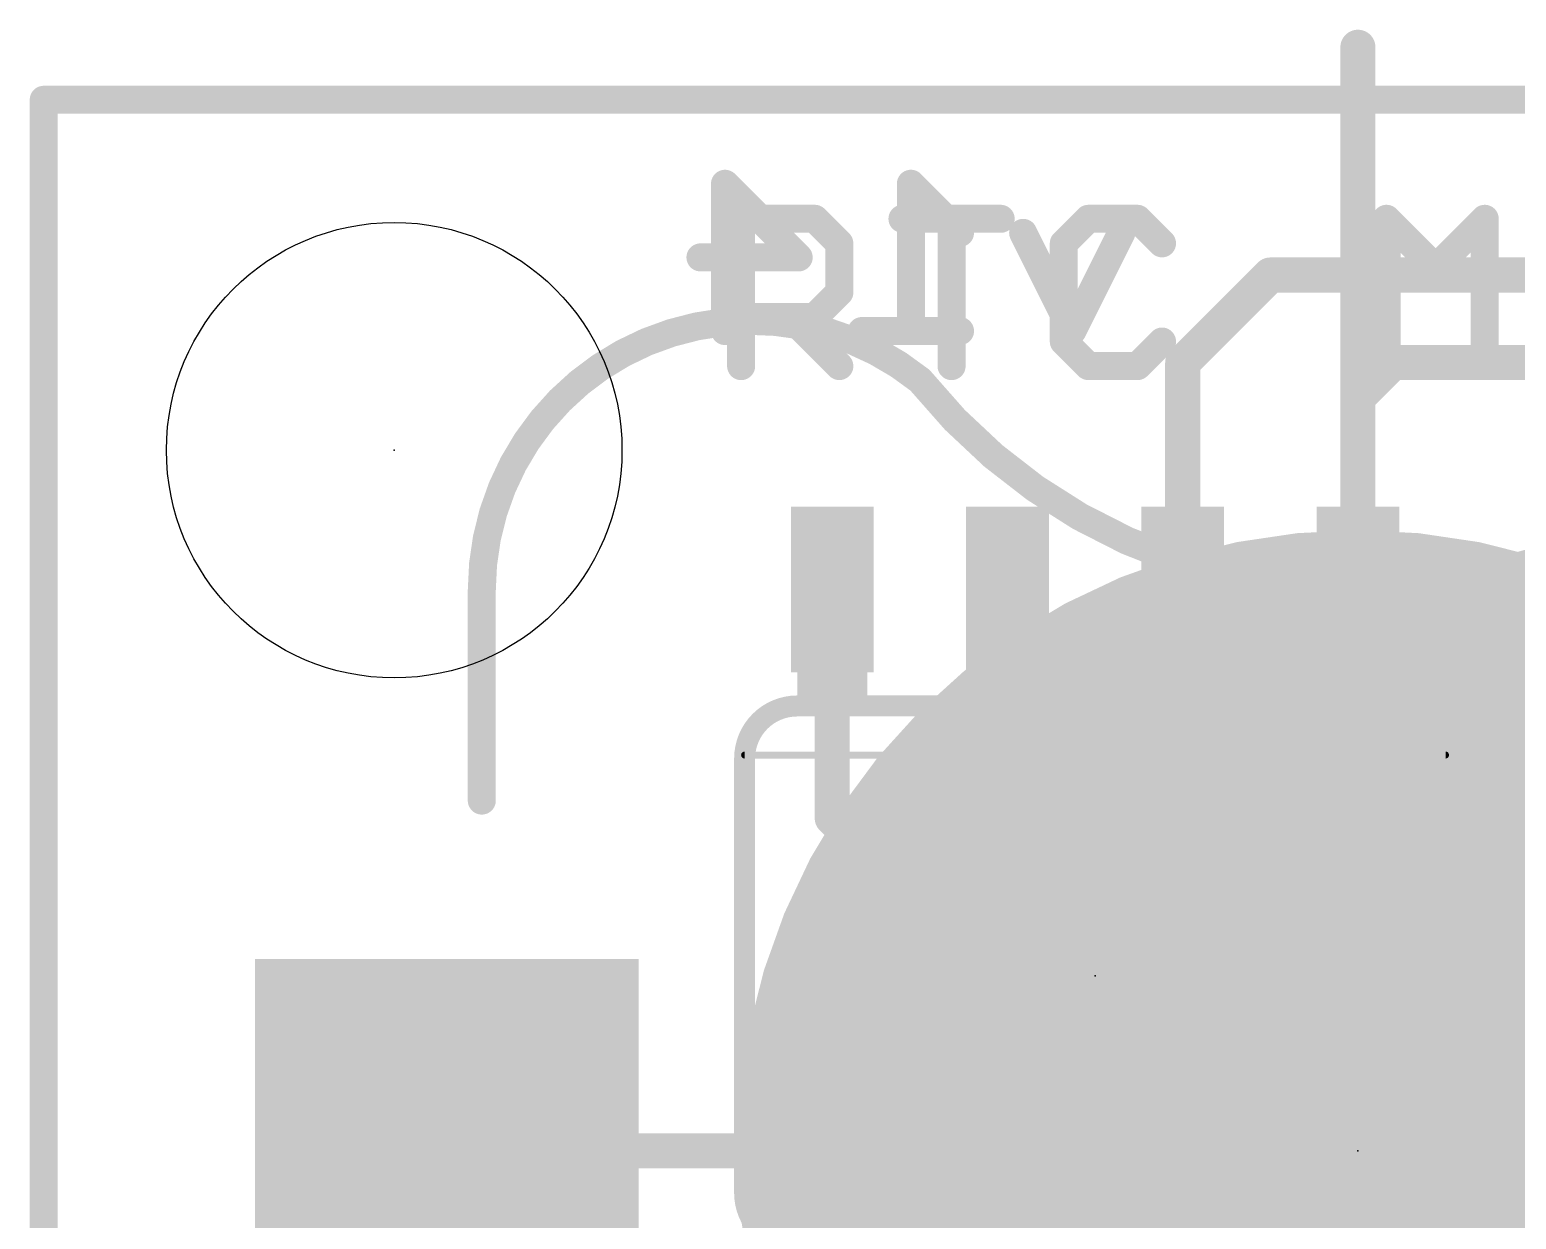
# Model space of a CAD drawing. Extents: x 0 to 108, y -18 to 20.
# Drawn here: x -0.1 to 10.67, y 10.93 to 19.56 of the extents above; entities that cross this region are included whole.
import ezdxf

# ---------------------------------------------------------------- set-up
doc = ezdxf.new("R2010")
doc.units = 0
for name, color, linetype in [('1', 12, 'CONTINUOUS'), ('16', 132, 'CONTINUOUS'), ('17', 110, 'CONTINUOUS'), ('18', 110, 'CONTINUOUS'), ('20', 53, 'CONTINUOUS'), ('21', 41, 'CONTINUOUS'), ('22', 40, 'CONTINUOUS'), ('23', 53, 'CONTINUOUS'), ('24', 53, 'CONTINUOUS'), ('51', 53, 'CONTINUOUS')]:
    doc.layers.add(name, color=color, linetype=linetype)

# ---------------------------------------------------------------- blocks, each defined once
blk = doc.blocks.new('PIE')
at = {"const_width": 0.5}
blk.add_lwpolyline([(0, -0.25, 1), (0, 0.25, 1), (0, -0.25)], format="xyb", dxfattribs=at)
blk = doc.blocks.new('SQUAREP')
blk.add_solid([(-0.5, -0.5), (0.5, -0.5), (-0.5, 0.5), (0.5, 0.5)])
blk = doc.blocks.new('RECT')
blk.add_solid([(-0.5, -0.5), (0.5, -0.5), (-0.5, 0.5), (0.5, 0.5)])
blk = doc.blocks.new('ROUNDV')
at = {"const_width": 0.5}
blk.add_lwpolyline([(0, -0.25, 1), (0, 0.25, 1), (0, -0.25)], format="xyb", dxfattribs=at)

msp = doc.modelspace()

# ---------------------------------------------------------------- linework, layer by layer
at = {"layer": '1'}
for points, const_width in [([(0, 19.05), (0, 0)], 0.2032), ([(19.05, 19.05), (0, 19.05)], 0.2032), ([(8.255, 17.145), (8.89, 17.78)], 0.254), ([(8.89, 17.78), (13.335, 17.78)], 0.254), ([(8.255, 15.5), (8.255, 17.145)], 0.254), ([(9.525, 16.891), (9.779, 17.145)], 0.254), ([(9.779, 17.145), (11.176, 17.145)], 0.254), ([(9.525, 15.5), (9.525, 16.891)], 0.254), ([(5.715, 15.5), (5.715, 13.843)], 0.254), ([(6.985, 15.5), (6.985, 14.224)], 0.254), ([(8.255, 15.5), (8.255, 15.367)], 0.254), ([(6.985, 14.224), (7.366, 13.843)], 0.254), ([(5.715, 13.843), (6.223, 13.335)], 0.254), ([(7.366, 13.843), (7.366, 11.938)], 0.254), ([(7.366, 11.938), (6.858, 11.43)], 0.254), ([(6.858, 11.43), (2.921, 11.43)], 0.254)]:
    msp.add_lwpolyline(points, dxfattribs=dict(at, const_width=const_width))
for points, const_width in [([(0.0508, 19.05, 1), (-0.0508, 19.05)], 0.1016), ([(0, 19.1008, 1), (0, 18.9992)], 0.1016), ([(8.89, 17.8435, 1), (8.89, 17.7165)], 0.127), ([(8.9349, 17.7351, 1), (8.8451, 17.8249)], 0.127), ([(8.3185, 17.145, 1), (8.1915, 17.145)], 0.127), ([(8.2101, 17.1899, 1), (8.2999, 17.1001)], 0.127), ([(9.779, 17.2085, 1), (9.779, 17.0815)], 0.127), ([(9.8239, 17.1001, 1), (9.7341, 17.1899)], 0.127), ([(9.5885, 16.891, 1), (9.4615, 16.891)], 0.127), ([(9.4801, 16.9359, 1), (9.5699, 16.8461)], 0.127), ([(5.7785, 15.5, 1), (5.6515, 15.5)], 0.127), ([(7.0485, 15.5, 1), (6.9215, 15.5)], 0.127), ([(8.3185, 15.5, 1), (8.1915, 15.5)], 0.127), ([(8.1915, 15.5, 1), (8.3185, 15.5)], 0.127), ([(9.4615, 15.5, 1), (9.5885, 15.5)], 0.127), ([(8.1915, 15.367, 1), (8.3185, 15.367)], 0.127), ([(7.0299, 14.2689, 1), (6.9401, 14.1791)], 0.127), ([(6.9215, 14.224, 1), (7.0485, 14.224)], 0.127), ([(5.7599, 13.8879, 1), (5.6701, 13.7981)], 0.127), ([(5.6515, 13.843, 1), (5.7785, 13.843)], 0.127), ([(7.4295, 13.843, 1), (7.3025, 13.843)], 0.127), ([(7.3211, 13.7981, 1), (7.4109, 13.8879)], 0.127), ([(6.1781, 13.2901, 1), (6.2679, 13.3799)], 0.127), ([(7.3025, 11.938, 1), (7.4295, 11.938)], 0.127), ([(7.4109, 11.8931, 1), (7.3211, 11.9829)], 0.127), ([(2.921, 11.4935, 1), (2.921, 11.3665)], 0.127), ([(6.8131, 11.4749, 1), (6.9029, 11.3851)], 0.127), ([(6.858, 11.3665, 1), (6.858, 11.4935)], 0.127)]:
    msp.add_lwpolyline(points, format="xyb", dxfattribs=dict(at, const_width=const_width))
at = {"layer": '16'}
for points, const_width in [([(0, 0), (0, 19.05)], 0.2032), ([(0, 19.05), (19.05, 19.05)], 0.2032), ([(4.9379, 17.3736), (4.9379, 18.4413)], 0.2032), ([(4.9379, 18.4413), (5.4717, 17.9075)], 0.2032), ([(6.6411, 18.0854), (6.2852, 18.4413)], 0.2032), ([(6.2852, 18.4413), (6.2852, 17.3736)], 0.2032), ([(7.4546, 17.3736), (7.0987, 18.0854)], 0.2032), ([(7.8105, 18.0854), (7.4546, 17.3736)], 0.2032), ([(5.4717, 17.9075), (4.7599, 17.9075)], 0.2032), ([(6.6411, 17.3736), (5.9293, 17.3736)], 0.2032), ([(8.128, 11.43), (6.223, 13.335)], 0.254), ([(9.525, 11.43), (8.128, 11.43)], 0.254)]:
    msp.add_lwpolyline(points, dxfattribs=dict(at, const_width=const_width))
for points, const_width in [([(0.0508, 19.05, 1), (-0.0508, 19.05)], 0.1016), ([(0, 19.1008, 1), (0, 18.9992)], 0.1016), ([(4.9738, 18.4772, 1), (4.9019, 18.4054)], 0.1016), ([(4.9886, 18.4413, 1), (4.8871, 18.4413)], 0.1016), ([(6.3211, 18.4772, 1), (6.2493, 18.4054)], 0.1016), ([(6.336, 18.4413, 1), (6.2344, 18.4413)], 0.1016), ([(6.6052, 18.0495, 1), (6.677, 18.1213)], 0.1016), ([(7.1441, 18.1081, 1), (7.0533, 18.0627)], 0.1016), ([(7.8559, 18.0627, 1), (7.7651, 18.1081)], 0.1016), ([(4.7599, 17.9583, 1), (4.7599, 17.8567)], 0.1016), ([(5.4358, 17.8715, 1), (5.5076, 17.9434)], 0.1016), ([(5.4717, 17.8567, 1), (5.4717, 17.9583)], 0.1016), ([(5.9293, 17.4244, 1), (5.9293, 17.3228)], 0.1016), ([(6.6411, 17.3228, 1), (6.6411, 17.4244)], 0.1016), ([(4.8871, 17.3736, 1), (4.9886, 17.3736)], 0.1016), ([(6.2344, 17.3736, 1), (6.336, 17.3736)], 0.1016), ([(7.4092, 17.3963, 1), (7.5, 17.3509)], 0.1016), ([(7.4092, 17.3509, 1), (7.5, 17.3963)], 0.1016), ([(6.2679, 13.3799, 1), (6.1781, 13.2901)], 0.127), ([(8.128, 11.4935, 1), (8.128, 11.3665)], 0.127), ([(8.0831, 11.3851, 1), (8.1729, 11.4749)], 0.127), ([(9.525, 11.3665, 1), (9.525, 11.4935)], 0.127)]:
    msp.add_lwpolyline(points, format="xyb", dxfattribs=dict(at, const_width=const_width))
at = {"layer": '20', "const_width": 0.2032}
for points in [[(19.05, 19.05), (0, 19.05)], [(0, 19.05), (0, 0)]]:
    msp.add_lwpolyline(points, dxfattribs=at)
at = {"layer": '20', "const_width": 0.1016}
for points in [[(0, 19.1008, 1), (0, 18.9992)], [(0.0508, 19.05, 1), (-0.0508, 19.05)]]:
    msp.add_lwpolyline(points, format="xyb", dxfattribs=at)
at = {"layer": '20'}
msp.add_circle((2.54, 16.51), 1.651, dxfattribs=at)
at = {"layer": '21'}
for points, const_width in [([(5.0546, 17.1196), (5.0546, 18.1873)], 0.2032), ([(5.0546, 18.1873), (5.5885, 18.1873)], 0.2032), ([(5.5885, 18.1873), (5.7664, 18.0094)], 0.2032), ([(6.224, 18.1873), (6.9358, 18.1873)], 0.2032), ([(6.5799, 17.1196), (6.5799, 18.1873)], 0.2032), ([(7.5713, 18.1873), (7.3934, 18.0094)], 0.2032), ([(7.9273, 18.1873), (7.5713, 18.1873)], 0.2032), ([(8.1052, 18.0094), (7.9273, 18.1873)], 0.2032), ([(9.7322, 17.1196), (9.7322, 18.1873)], 0.2032), ([(9.7322, 18.1873), (10.0881, 17.8314)], 0.2032), ([(10.0881, 17.8314), (10.444, 18.1873)], 0.2032), ([(10.444, 18.1873), (10.444, 17.1196)], 0.2032), ([(5.7664, 18.0094), (5.7664, 17.6535)], 0.2032), ([(7.3934, 18.0094), (7.3934, 17.2976)], 0.2032), ([(5.7664, 17.6535), (5.5885, 17.4755)], 0.2032), ([(5.5885, 17.4755), (5.0546, 17.4755)], 0.2032), ([(5.4105, 17.4755), (5.7664, 17.1196)], 0.2032), ([(7.3934, 17.2976), (7.5713, 17.1196)], 0.2032), ([(7.9273, 17.1196), (8.1052, 17.2976)], 0.2032), ([(7.5713, 17.1196), (7.9273, 17.1196)], 0.2032), ([(9.779, 14.6558), (5.461, 14.6558)], 0.1524), ([(5.08, 14.2748), (5.08, 11.1252)], 0.1524), ([(10.16, 13.208), (10.16, 14.2748)], 0.1524), ([(10.16, 14.3002), (5.08, 14.3002)], 0.0508), ([(10.16, 12.192), (10.16, 13.208)], 0.1524), ([(10.16, 11.1252), (10.16, 12.192)], 0.1524)]:
    msp.add_lwpolyline(points, dxfattribs=dict(at, const_width=const_width))
for points, const_width in [([(5.1054, 18.1873, 1), (5.0038, 18.1873)], 0.1016), ([(5.0546, 18.2381, 1), (5.0546, 18.1365)], 0.1016), ([(5.6244, 18.2232, 1), (5.5525, 18.1514)], 0.1016), ([(5.5885, 18.1365, 1), (5.5885, 18.2381)], 0.1016), ([(6.224, 18.2381, 1), (6.224, 18.1365)], 0.1016), ([(6.6307, 18.1873, 1), (6.5291, 18.1873)], 0.1016), ([(6.9358, 18.1365, 1), (6.9358, 18.2381)], 0.1016), ([(7.5713, 18.2381, 1), (7.5713, 18.1365)], 0.1016), ([(7.6073, 18.1514, 1), (7.5354, 18.2232)], 0.1016), ([(7.9632, 18.2232, 1), (7.8913, 18.1514)], 0.1016), ([(7.9273, 18.1365, 1), (7.9273, 18.2381)], 0.1016), ([(9.783, 18.1873, 1), (9.6814, 18.1873)], 0.1016), ([(9.7681, 18.2232, 1), (9.6963, 18.1514)], 0.1016), ([(10.4948, 18.1873, 1), (10.3932, 18.1873)], 0.1016), ([(10.4799, 18.1514, 1), (10.4081, 18.2232)], 0.1016), ([(5.8172, 18.0094, 1), (5.7156, 18.0094)], 0.1016), ([(7.4442, 18.0094, 1), (7.3426, 18.0094)], 0.1016), ([(5.7305, 17.9734, 1), (5.8023, 18.0453)], 0.1016), ([(7.3575, 18.0453, 1), (7.4293, 17.9734)], 0.1016), ([(8.0693, 17.9734, 1), (8.1411, 18.0453)], 0.1016), ([(10.0522, 17.8673, 1), (10.124, 17.7955)], 0.1016), ([(10.0522, 17.7955, 1), (10.124, 17.8673)], 0.1016), ([(5.7156, 17.6535, 1), (5.8172, 17.6535)], 0.1016), ([(5.8023, 17.6175, 1), (5.7305, 17.6894)], 0.1016), ([(5.0546, 17.5263, 1), (5.0546, 17.4247)], 0.1016), ([(5.4464, 17.5114, 1), (5.3746, 17.4396)], 0.1016), ([(5.5885, 17.4247, 1), (5.5885, 17.5263)], 0.1016), ([(5.5525, 17.5114, 1), (5.6244, 17.4396)], 0.1016), ([(7.4293, 17.3335, 1), (7.3575, 17.2616)], 0.1016), ([(7.3426, 17.2976, 1), (7.4442, 17.2976)], 0.1016), ([(8.1411, 17.2616, 1), (8.0693, 17.3335)], 0.1016), ([(5.0038, 17.1196, 1), (5.1054, 17.1196)], 0.1016), ([(5.7305, 17.0837, 1), (5.8023, 17.1555)], 0.1016), ([(6.5291, 17.1196, 1), (6.6307, 17.1196)], 0.1016), ([(7.5713, 17.1704, 1), (7.5713, 17.0688)], 0.1016), ([(7.5354, 17.0837, 1), (7.6073, 17.1555)], 0.1016), ([(7.8913, 17.1555, 1), (7.9632, 17.0837)], 0.1016), ([(7.9273, 17.0688, 1), (7.9273, 17.1704)], 0.1016), ([(9.6814, 17.1196, 1), (9.783, 17.1196)], 0.1016), ([(10.3932, 17.1196, 1), (10.4948, 17.1196)], 0.1016), ([(5.461, 14.6558, 0.4142), (5.08, 14.2748)], 0.1524), ([(5.461, 14.6939, 1), (5.461, 14.6177)], 0.0762), ([(5.461, 14.6177, 1), (5.461, 14.6939)], 0.0762), ([(10.16, 14.2748, 0.4142), (9.779, 14.6558)], 0.1524), ([(9.779, 14.6939, 1), (9.779, 14.6177)], 0.0762), ([(9.779, 14.6177, 1), (9.779, 14.6939)], 0.0762), ([(5.1181, 14.2748, 1), (5.0419, 14.2748)], 0.0762), ([(10.1981, 14.2748, 1), (10.1219, 14.2748)], 0.0762), ([(5.0419, 14.2748, 1), (5.1181, 14.2748)], 0.0762), ([(5.08, 14.3129, 1), (5.08, 14.2875)], 0.0254), ([(10.1219, 14.2748, 1), (10.1981, 14.2748)], 0.0762), ([(10.16, 14.2875, 1), (10.16, 14.3129)], 0.0254), ([(10.16, 13.208, 1), (10.16, 12.192)], 0.1524), ([(10.1981, 13.208, 1), (10.1219, 13.208)], 0.0762), ([(10.16, 13.1699, 1), (10.16, 13.2461)], 0.0762), ([(10.1219, 13.208, 1), (10.1981, 13.208)], 0.0762), ([(10.1981, 12.192, 1), (10.1219, 12.192)], 0.0762), ([(10.1219, 12.192, 1), (10.1981, 12.192)], 0.0762), ([(10.16, 12.1539, 1), (10.16, 12.2301)], 0.0762), ([(5.08, 11.1252, 0.4142), (5.461, 10.7442)], 0.1524), ([(5.1181, 11.1252, 1), (5.0419, 11.1252)], 0.0762), ([(5.0419, 11.1252, 1), (5.1181, 11.1252)], 0.0762), ([(9.779, 10.7442, 0.4142), (10.16, 11.1252)], 0.1524), ([(10.1981, 11.1252, 1), (10.1219, 11.1252)], 0.0762), ([(10.1219, 11.1252, 1), (10.1981, 11.1252)], 0.0762)]:
    msp.add_lwpolyline(points, format="xyb", dxfattribs=dict(at, const_width=const_width))
at = {"layer": '22'}
for points, const_width in [([(6.35, 17.018, 0.6296), (3.175, 15.494)], 0.2032), ([(6.35, 17.018, 0.48), (12.7, 17.018)], 0.2032), ([(6.3896, 17.0498, 1), (6.3104, 16.9862)], 0.1016), ([(6.3182, 16.9784, 1), (6.3818, 17.0576)], 0.1016), ([(3.2258, 15.494, 1), (3.1242, 15.494)], 0.1016), ([(3.1242, 15.494, 1), (3.2258, 15.494)], 0.1016), ([(3.1242, 13.97, 1), (3.2258, 13.97)], 0.1016)]:
    msp.add_lwpolyline(points, format="xyb", dxfattribs=dict(at, const_width=const_width))
at = {"layer": '22', "const_width": 0.2032}
msp.add_lwpolyline([(3.175, 13.97), (3.175, 15.494)], dxfattribs=at)
at = {"layer": '23'}
for p in [(2.54, 16.51), (7.62, 12.7)]:
    msp.add_point(p, dxfattribs=at)
at = {"layer": '24'}
msp.add_point((9.525, 11.43), dxfattribs=at)
at = {"layer": '51', "const_width": 0.254}
msp.add_lwpolyline([(9.525, 19.431), (9.525, -0.762)], dxfattribs=at)
at = {"layer": '51', "const_width": 0.127}
msp.add_lwpolyline([(9.5885, 19.431, 1), (9.4615, 19.431)], format="xyb", dxfattribs=at)

# ---------------------------------------------------------------- block references
at = {"layer": '1', "xscale": 0.6, "yscale": 1.2, "rotation": 180}
for p in [(5.715, 15.5), (6.985, 15.5), (8.255, 15.5), (9.525, 15.5)]:
    msp.add_blockref('RECT', p, dxfattribs=at)
at = {"layer": '16', "xscale": 9, "yscale": 9}
msp.add_blockref('PIE', (9.525, 11.43), dxfattribs=at)
at = {"layer": '17', "xscale": 2.7813, "yscale": 2.7813, "rotation": 180}
msp.add_blockref('SQUAREP', (2.921, 11.43), dxfattribs=at)
msp.add_blockref('SQUAREP', (2.921, 11.43), dxfattribs=at)
at = {"layer": '18', "xscale": 1.016, "yscale": 1.016}
msp.add_blockref('ROUNDV', (6.223, 13.335), dxfattribs=at)
msp.add_blockref('ROUNDV', (6.223, 13.335), dxfattribs=at)
at = {"layer": '51', "xscale": 0.508, "yscale": 1.143, "rotation": 180}
for p in [(5.715, 15.2273), (6.985, 15.2019), (8.255, 15.2273), (9.525, 15.2273)]:
    msp.add_blockref('RECT', p, dxfattribs=at)

doc.saveas('drawing.dxf')
